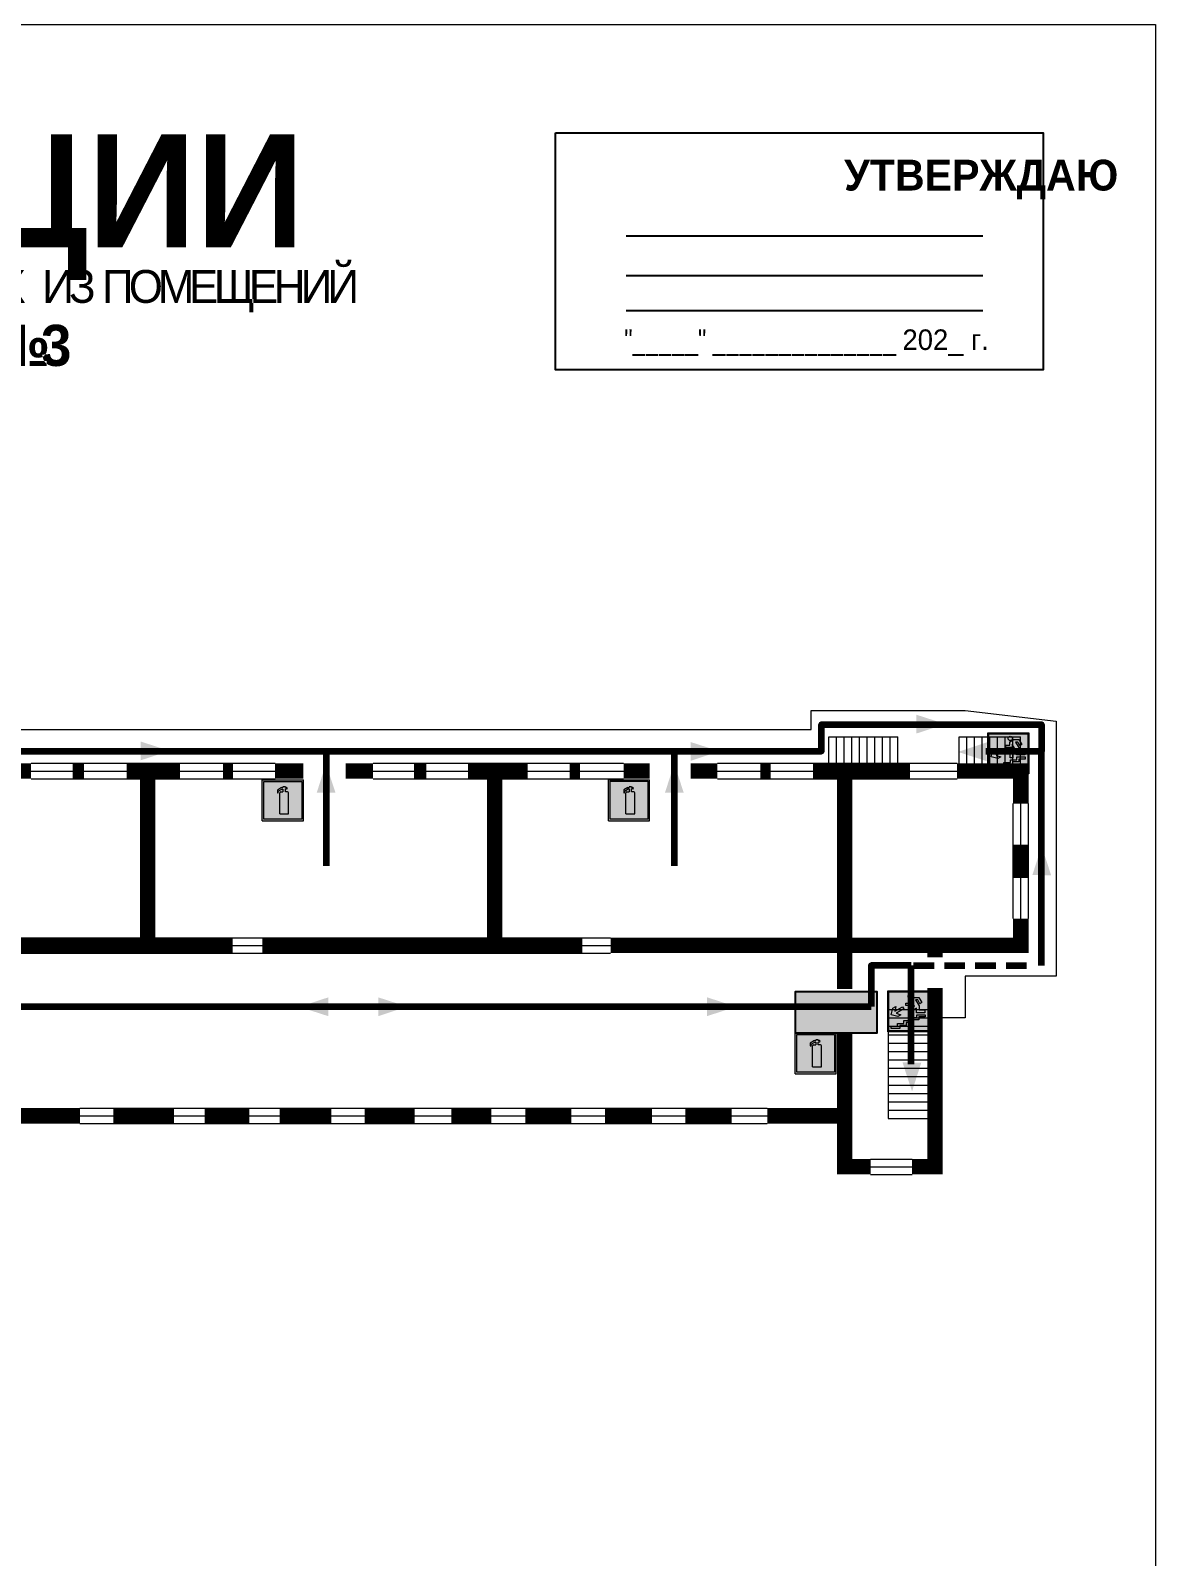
# Model space of a CAD drawing. Header units: millimetres. Extents: x 13810 to 67229, y 12374 to 21950.
# Drawn here: x 33768.2 to 33987.4, y 15432.5 to 15729.7 of the extents above; entities that cross this region are included whole.
import ezdxf

# ---------------------------------------------------------------- set-up
doc = ezdxf.new("R2010")
doc.units = ezdxf.units.MM
doc.linetypes.add('{ Wide Dash }', pattern=[12, 4, -2, 4, -2])
doc.layers.add('План_Штампы', color=7, linetype='Continuous')
doc.styles.add('обычный', font='arial.ttf')

# ---------------------------------------------------------------- blocks, each defined once
blk = doc.blocks.new('вниз 3')
at = {"lineweight": 0, "true_color": 0xffffff}
h = blk.add_hatch(color=7, dxfattribs=at)
h.dxf.hatch_style = 1
h.paths.add_polyline_path([(40997.5, -4475.69), (40997.25, -4475.28), (40995.76, -4476.15), (40995.97, -4475.23), (40995.39, -4475.56), (40995.05, -4476.83), (40996.33, -4477.17), (40996.91, -4476.83), (40996, -4476.55)], flags=0)
h.paths.add_polyline_path([(40999.81, -4473.95), (41000.22, -4473.95), (41000.64, -4474.67), (41001.03, -4474.43), (41000.46, -4473.49), (41000.42, -4473.49), (40999.43, -4473.49), (40998.68, -4473.92), (40998.68, -4474.57), (40997.88, -4474.57), (40997.88, -4475), (40999.14, -4475), (40999.14, -4474.43), (40999.14, -4474.38), (40999.59, -4475.15), (40998.72, -4475.67), (40998.72, -4477.06), (40999.24, -4477.06), (40999.24, -4475.96), (40999.95, -4475.56), (40999.95, -4476.43), (41001.61, -4476.43), (41001.61, -4475.88), (41000.47, -4475.88), (41000.47, -4475.12)], flags=0)
h.paths.add_polyline_path([(40999.2, -4473.24, 1), (40998.35, -4473.24, 1)], flags=0)
h.paths.add_polyline_path([(41000.46, -4477.26), (41001.69, -4477.26), (41001.69, -4476.84), (41000.03, -4476.84), (41000.03, -4477.39), (40998.78, -4477.39), (40998.78, -4477.95), (40997.53, -4477.95), (40997.53, -4478.5), (40996.29, -4478.5), (40996.29, -4479.06), (40995.05, -4479.06), (40995.05, -4479.48), (40995.29, -4479.48), (40996.72, -4479.48), (40996.72, -4478.92), (40997.97, -4478.92), (40997.97, -4478.36), (40999.2, -4478.36), (40999.2, -4477.81), (41000.46, -4477.81)], flags=0)
h.paths.add_polyline_path([(41002.37, -4472.17), (40994.37, -4472.17), (40994.37, -4480.17), (41002.37, -4480.17)])
h.paths.add_polyline_path([(41002.16, -4479.96), (40994.57, -4479.96), (40994.57, -4472.37), (41002.16, -4472.37)], flags=16)
h.paths.add_polyline_path([(41001.61, -4475.88), (41001.61, -4476.43), (40999.95, -4476.43), (40999.95, -4475.56), (40999.24, -4475.96), (40999.24, -4477.06), (40998.72, -4477.06), (40998.72, -4475.67), (40999.59, -4475.15), (40999.14, -4474.38), (40999.14, -4474.43), (40999.14, -4475), (40997.88, -4475), (40997.88, -4474.57), (40998.68, -4474.57), (40998.68, -4473.92), (40999.43, -4473.49), (41000.42, -4473.49), (41000.46, -4473.49), (41001.03, -4474.43), (41000.64, -4474.67), (41000.22, -4473.95), (40999.81, -4473.95), (41000.47, -4475.12), (41000.47, -4475.88)], flags=0)
h.paths.add_polyline_path([(41001.69, -4476.84), (41001.69, -4477.26), (41000.46, -4477.26), (41000.46, -4477.81), (40999.2, -4477.81), (40999.2, -4478.36), (40997.97, -4478.36), (40997.97, -4478.92), (40996.72, -4478.92), (40996.72, -4479.48), (40995.05, -4479.48), (40995.05, -4479.06), (40996.29, -4479.06), (40996.29, -4478.5), (40997.53, -4478.5), (40997.53, -4477.95), (40998.78, -4477.95), (40998.78, -4477.39), (41000.03, -4477.39), (41000.03, -4476.84)], flags=0)
h.paths.add_polyline_path([(40998.35, -4473.24, -1), (40999.2, -4473.24, -1)], flags=0)
h.paths.add_polyline_path([(40997.5, -4475.69), (40996, -4476.55), (40996.91, -4476.83), (40996.33, -4477.17), (40995.05, -4476.83), (40995.39, -4475.56), (40995.97, -4475.23), (40995.76, -4476.15), (40997.25, -4475.28)], flags=0)
at = {"lineweight": 0}
h = blk.add_hatch(color=126, dxfattribs=at)
h.dxf.hatch_style = 1
h.paths.add_polyline_path([(41002.16, -4472.37), (40994.57, -4472.37), (40994.57, -4479.96), (41002.16, -4479.96)])
h.paths.add_polyline_path([(40995.97, -4475.23), (40995.76, -4476.15), (40997.25, -4475.28), (40997.5, -4475.69), (40996, -4476.55), (40996.91, -4476.83), (40996.33, -4477.17), (40995.05, -4476.83), (40995.39, -4475.56)], flags=16)
h.paths.add_polyline_path([(40997.88, -4474.57), (40998.68, -4474.57), (40998.68, -4473.92), (40999.43, -4473.49), (41000.42, -4473.49), (41000.46, -4473.49), (41001.03, -4474.43), (41000.64, -4474.67), (41000.22, -4473.95), (40999.81, -4473.95), (41000.47, -4475.12), (41000.47, -4475.88), (41001.61, -4475.88), (41001.61, -4476.43), (40999.95, -4476.43), (40999.95, -4475.56), (40999.24, -4475.96), (40999.24, -4477.06), (40998.72, -4477.06), (40998.72, -4475.67), (40999.59, -4475.15), (40999.14, -4474.38), (40999.14, -4474.43), (40999.14, -4475), (40997.88, -4475)], flags=16)
h.paths.add_polyline_path([(40998.35, -4473.24, -1), (40999.2, -4473.24, -1)], flags=16)
h.paths.add_polyline_path([(40997.53, -4477.95), (40998.78, -4477.95), (40998.78, -4477.39), (41000.03, -4477.39), (41000.03, -4476.84), (41001.69, -4476.84), (41001.69, -4477.26), (41000.46, -4477.26), (41000.46, -4477.81), (40999.2, -4477.81), (40999.2, -4478.36), (40997.97, -4478.36), (40997.97, -4478.92), (40996.72, -4478.92), (40996.72, -4479.48), (40995.05, -4479.48), (40995.05, -4479.06), (40996.29, -4479.06), (40996.29, -4478.5), (40997.53, -4478.5)], flags=16)
at = {"lineweight": 0, "true_color": 0xffffff}
h = blk.add_hatch(color=7, dxfattribs=at)
h.dxf.hatch_style = 1
h.paths.add_polyline_path([(40999.2, -4473.24, 1), (40998.35, -4473.24, 1)])
h.paths.add_polyline_path([(40999.81, -4473.95), (41000.22, -4473.95), (41000.64, -4474.67), (41001.03, -4474.43), (41000.46, -4473.49), (41000.42, -4473.49), (40999.43, -4473.49), (40998.68, -4473.92), (40998.68, -4474.57), (40997.88, -4474.57), (40997.88, -4475), (40999.14, -4475), (40999.14, -4474.43), (40999.14, -4474.38), (40999.59, -4475.15), (40998.72, -4475.67), (40998.72, -4477.06), (40999.24, -4477.06), (40999.24, -4475.96), (40999.95, -4475.56), (40999.95, -4476.43), (41001.61, -4476.43), (41001.61, -4475.88), (41000.47, -4475.88), (41000.47, -4475.12)])
h.paths.add_polyline_path([(40999.2, -4477.81), (41000.46, -4477.81), (41000.46, -4477.26), (41001.69, -4477.26), (41001.69, -4476.84), (41000.03, -4476.84), (41000.03, -4477.39), (40998.78, -4477.39), (40998.78, -4477.95), (40997.53, -4477.95), (40997.53, -4478.5), (40996.29, -4478.5), (40996.29, -4479.06), (40995.05, -4479.06), (40995.05, -4479.48), (40995.29, -4479.48), (40996.72, -4479.48), (40996.72, -4478.92), (40997.97, -4478.92), (40997.97, -4478.36), (40999.2, -4478.36)])
h.paths.add_polyline_path([(40997.5, -4475.69), (40997.25, -4475.28), (40995.76, -4476.15), (40995.97, -4475.23), (40995.39, -4475.56), (40995.05, -4476.83), (40996.33, -4477.17), (40996.91, -4476.83), (40996, -4476.55)])
at = {"color": 126, "lineweight": 0}
for points in [[(40994.37, -4472.17), (41002.37, -4472.17), (41002.37, -4480.17), (40994.37, -4480.17)], [(40994.57, -4472.37), (41002.16, -4472.37), (41002.16, -4479.96), (40994.57, -4479.96)]]:
    blk.add_lwpolyline(points, close=True, dxfattribs=at)
for points in [[(40995.05, -4476.83), (40995.39, -4475.56), (40995.97, -4475.23), (40995.76, -4476.15), (40997.25, -4475.28), (40997.5, -4475.69), (40996, -4476.55), (40996.91, -4476.83), (40996.33, -4477.17), (40995.05, -4476.83)], [(40999.14, -4474.43), (40999.14, -4475), (40997.88, -4475), (40997.88, -4474.57), (40998.68, -4474.57), (40998.68, -4473.92), (40999.43, -4473.49), (41000.42, -4473.49), (41000.46, -4473.49), (41001.03, -4474.43), (41000.64, -4474.67), (41000.22, -4473.95), (40999.81, -4473.95), (41000.47, -4475.12), (41000.47, -4475.88), (41001.61, -4475.88), (41001.61, -4476.43), (40999.95, -4476.43), (40999.95, -4475.56), (40999.24, -4475.96), (40999.24, -4477.06), (40998.72, -4477.06), (40998.72, -4475.67), (40999.59, -4475.15), (40999.14, -4474.38), (40999.14, -4474.43)], [(40995.29, -4479.48), (40995.05, -4479.48), (40995.05, -4479.06), (40996.29, -4479.06), (40996.29, -4478.5), (40997.53, -4478.5), (40997.53, -4477.95), (40998.78, -4477.95), (40998.78, -4477.39), (41000.03, -4477.39), (41000.03, -4476.84), (41001.69, -4476.84), (41001.69, -4477.26), (41000.46, -4477.26), (41000.46, -4477.81), (40999.2, -4477.81), (40999.2, -4478.36), (40997.97, -4478.36), (40997.97, -4478.92), (40996.72, -4478.92), (40996.72, -4479.48), (40995.05, -4479.48)]]:
    blk.add_lwpolyline(points, dxfattribs=at)
blk.add_circle((40998.77, -4473.24), 0.426, dxfattribs=at)
blk = doc.blocks.new('A$C3AD82952')
at = {"true_color": 0xf5f5ff}
h = blk.add_hatch(color=7, dxfattribs=at)
h.dxf.hatch_style = 1
h.paths.add_polyline_path([(8.21, 8.73, 0.414214), (7.89, 9.05), (7.22, 9.05), (7.22, 9.92), (7.59, 9.92, 1), (7.57, 10.36), (7.22, 10.36), (7.22, 10.6), (6.43, 10.6), (6.43, 10.36), (6.01, 10.36), (4.74, 9.59), (4.74, 8.69), (4.98, 8.73), (4.98, 9.26), (6.12, 9.91), (6.43, 9.91), (6.43, 9.05), (5.76, 9.05, 0.414214), (5.44, 8.73), (5.44, 2.2), (8.21, 2.2)], flags=0)
h.paths.add_polyline_path([(12.8, 12.8), (0, 12.8), (0, 0), (12.8, 0)])
h.paths.add_polyline_path([(0.51, 12.29), (12.29, 12.29), (12.29, 0.51), (0.51, 0.51)], flags=16)
h.paths.add_polyline_path([(4.74, 9.59), (6.01, 10.36), (6.43, 10.36), (6.43, 10.6), (7.22, 10.6), (7.22, 10.36), (7.59, 10.36, -0.94586), (7.59, 9.92), (7.22, 9.92), (7.22, 9.05), (7.89, 9.05, -0.414214), (8.21, 8.73), (8.21, 2.2), (5.44, 2.2), (5.44, 8.73, -0.414214), (5.76, 9.05), (6.43, 9.05), (6.43, 9.91), (6.12, 9.91), (4.98, 9.26), (4.98, 8.73), (4.74, 8.69)], flags=0)
h = blk.add_hatch(color=242)
h.dxf.hatch_style = 1
h.paths.add_polyline_path([(12.29, 12.29), (0.51, 12.29), (0.51, 0.51), (12.29, 0.51)])
h.paths.add_polyline_path([(4.74, 8.69), (4.74, 9.59), (6.01, 10.36), (6.43, 10.36), (6.43, 10.6), (7.22, 10.6), (7.22, 10.36), (7.59, 10.36, -0.94586), (7.59, 9.92), (7.22, 9.92), (7.22, 9.05), (7.89, 9.05, -0.414214), (8.21, 8.73), (8.21, 2.2), (5.44, 2.2), (5.44, 8.73, -0.414214), (5.76, 9.05), (6.43, 9.05), (6.43, 9.91), (6.12, 9.91), (4.98, 9.26), (4.98, 8.73)], flags=16)
h = blk.add_hatch(color=7, dxfattribs=at)
h.dxf.hatch_style = 1
h.paths.add_polyline_path([(8.21, 8.73, 0.414214), (7.89, 9.05), (7.22, 9.05), (7.22, 9.92), (7.59, 9.92, 1), (7.57, 10.36), (7.22, 10.36), (7.22, 10.6), (6.43, 10.6), (6.43, 10.36), (6.01, 10.36), (4.74, 9.59), (4.74, 8.69), (4.98, 8.73), (4.98, 9.26), (6.12, 9.91), (6.43, 9.91), (6.43, 9.05), (5.76, 9.05, 0.414214), (5.44, 8.73), (5.44, 2.2), (8.21, 2.2)])
at = {"color": 242, "lineweight": 5}
for p, q in [((0, 0), (0, 12.8)), ((0, 12.8), (12.8, 12.8)), ((6.01, 10.36), (4.74, 9.59)), ((4.74, 9.59), (4.74, 8.69)), ((4.98, 9.26), (6.12, 9.91)), ((6.01, 10.36), (6.43, 10.36)), ((6.12, 9.91), (6.43, 9.91)), ((7.22, 10.6), (6.43, 10.6)), ((6.43, 10.6), (6.43, 10.36)), ((6.43, 9.91), (6.43, 9.05)), ((7.22, 10.36), (7.22, 10.6)), ((7.59, 10.36), (7.22, 10.36)), ((7.22, 9.05), (7.22, 9.92)), ((7.59, 9.92), (7.22, 9.92)), ((12.8, 0), (12.8, 12.8)), ((4.74, 8.69), (4.98, 8.73)), ((4.98, 8.73), (4.98, 9.26)), ((5.44, 2.2), (5.44, 8.73)), ((5.76, 9.05), (6.43, 9.05)), ((7.89, 9.05), (7.22, 9.05)), ((8.21, 2.2), (8.21, 8.73)), ((0, 0), (12.8, 0)), ((5.44, 2.2), (8.21, 2.2))]:
    blk.add_line(p, q, dxfattribs=at)
blk.add_lwpolyline([(0.51, 12.29), (12.29, 12.29), (12.29, 0.51), (0.51, 0.51)], close=True, dxfattribs=at)
for centre, radius, start, end in [((7.58, 10.14), 0.223, 273.1875, 86.8125), ((5.76, 8.73), 0.32, 90, 180), ((7.89, 8.73), 0.32, 0, 90)]:
    blk.add_arc(centre, radius, start, end, dxfattribs=at)
blk = doc.blocks.new('A$C7B4425F7')
at = {"true_color": 0xffffff}
blk.add_hatch(color=7, dxfattribs=at).paths.add_polyline_path([(0, 0), (-16, 0), (-16, -8), (0, -8)])
h = blk.add_hatch(color=126)
h.paths.add_polyline_path([(-0.2, -0.2), (-15.8, -0.2), (-15.8, -7.8), (-0.2, -7.8)])
h.paths.add_polyline_path([(-11.76, -2.03), (-11.76, -3.66), (-11.17, -3.66, -0.568275), (-11.17, -6.18), (-12.58, -6.18), (-12.58, -2.03)], flags=16)
h.paths.add_polyline_path([(-13.33, -4.12, -0.495768), (-13.59, -6.18), (-15.03, -6.18), (-15.03, -2.03), (-13.59, -2.03, -0.487973)], flags=16)
h.paths.add_polyline_path([(-10.25, -2.03), (-9.48, -2.03), (-9.48, -6.18), (-10.25, -6.18)], flags=16)
h.paths.add_polyline_path([(-13.84, -3.69), (-14.24, -3.69), (-14.24, -3.03), (-13.9, -3.03, -0.692621)], flags=0)
h.paths.add_polyline_path([(-9.15, -2.03), (-8.4, -2.03), (-8.04, -3.07), (-7.68, -2.03), (-6.93, -2.03), (-7.64, -4.1), (-6.93, -6.18), (-7.68, -6.18), (-8.04, -5.14), (-8.4, -6.18), (-9.15, -6.18), (-8.44, -4.1)], flags=16)
h.paths.add_polyline_path([(-11.76, -4.46), (-11.42, -4.46, -0.692621), (-11.36, -5.12), (-11.76, -5.12)], flags=0)
h.paths.add_polyline_path([(-13.9, -5.2), (-14.24, -5.2), (-14.24, -4.55), (-13.84, -4.55, -0.708038)], flags=0)
edge = h.paths.add_edge_path(flags=16)
edge.add_ellipse((-5.51, -4.08), major_axis=(0, 2.05), ratio=0.586184, start_angle=0, end_angle=360)
edge = h.paths.add_edge_path(flags=0)
edge.add_ellipse((-5.51, -4.08), major_axis=(0, 1.14), ratio=0.454828, start_angle=0, end_angle=360)
h.paths.add_polyline_path([(-4.13, -4.96, 0.377264), (-3.48, -4.52, 0.0555), (-3.16, -2.03), (-1.66, -2.03), (-1.66, -4.96), (-0.96, -4.96), (-0.96, -7.01), (-1.75, -7.01), (-1.75, -6.18), (-3.3, -6.18), (-3.3, -7.02), (-4.13, -7.02)], flags=16)
h.paths.add_polyline_path([(-2.73, -2.91), (-2.28, -2.91), (-2.28, -4.96), (-3.05, -4.96, 0.079136)], flags=0)
at = {"color": 126}
blk.add_lwpolyline([(-16, -8), (0, -8), (0, 0), (-16, 0)], close=True, dxfattribs=at)

msp = doc.modelspace()

# ---------------------------------------------------------------- linework, layer by layer
at = {"color": 126, "lineweight": 0, "true_color": 0x008754}
msp.add_lwpolyline([(33387.42, 15730.89), (33987.42, 15730.89), (33987.42, 15335.89), (33387.42, 15335.89)], close=True, dxfattribs=at)
msp.add_lwpolyline([(33387.42, 15730.89), (33987.42, 15730.89), (33987.42, 15335.89), (33387.42, 15335.89)], close=True, dxfattribs=at)
msp.add_lwpolyline([(33387.42, 15730.89), (33987.42, 15730.89), (33987.42, 15335.89), (33387.42, 15335.89)], close=True, dxfattribs=at)
msp.add_lwpolyline([(33387.42, 15730.89), (33987.42, 15730.89), (33987.42, 15335.89), (33387.42, 15335.89)], close=True, dxfattribs=at)
msp.add_lwpolyline([(33870.51, 15709.8), (33965.51, 15709.8), (33965.51, 15663.6), (33870.51, 15663.6)], close=True)
for points in [[(33884.26, 15689.75), (33953.78, 15689.75)], [(33884.26, 15681.99), (33953.78, 15681.99)], [(33884.26, 15675.21), (33953.78, 15675.21)]]:
    msp.add_lwpolyline(points)
at = {"lineweight": 0}
for points in [[(33539.73, 15591.54), (33548.58, 15591.54), (33548.58, 15593.59), (33920.33, 15593.59), (33920.33, 15597.27), (33950.34, 15597.27), (33968.03, 15595.19), (33968.03, 15545.56), (33950.35, 15545.56), (33950.35, 15537.43), (33944.44, 15537.43)], [(33923.74, 15587), (33923.74, 15592.16)], [(33923.74, 15592.16), (33937.18, 15592.16)], [(33925.23, 15587), (33925.23, 15592.16)], [(33925.23, 15587), (33925.23, 15592.16)], [(33926.72, 15587), (33926.72, 15592.16)], [(33926.72, 15587), (33926.72, 15592.16)], [(33928.22, 15587), (33928.22, 15592.16)], [(33928.22, 15587), (33928.22, 15592.16)], [(33929.71, 15587), (33929.71, 15592.16)], [(33929.71, 15587), (33929.71, 15592.16)], [(33931.21, 15587), (33931.21, 15592.16)], [(33931.21, 15587), (33931.21, 15592.16)], [(33932.7, 15587), (33932.7, 15592.16)], [(33932.7, 15587), (33932.7, 15592.16)], [(33934.2, 15587), (33934.2, 15592.16)], [(33934.2, 15587), (33934.2, 15592.16)], [(33935.69, 15587), (33935.69, 15592.16)], [(33935.69, 15587), (33935.69, 15592.16)], [(33937.18, 15587), (33937.18, 15592.16)], [(33949.15, 15587), (33949.15, 15592.16)], [(33949.15, 15587), (33949.15, 15592.16)], [(33949.15, 15592.16), (33961.11, 15592.16)], [(33950.65, 15587), (33950.65, 15592.16)], [(33950.65, 15587), (33950.65, 15592.16)], [(33952.14, 15587), (33952.14, 15592.16)], [(33952.14, 15587), (33952.14, 15592.16)], [(33952.14, 15587), (33952.14, 15592.16)], [(33952.14, 15587), (33952.14, 15592.16)], [(33953.63, 15587), (33953.63, 15592.16)], [(33953.63, 15587), (33953.63, 15592.16)], [(33953.63, 15587), (33953.63, 15592.16)], [(33953.63, 15587), (33953.63, 15592.16)], [(33955.13, 15587), (33955.13, 15592.16)], [(33955.13, 15587), (33955.13, 15592.16)], [(33955.13, 15587), (33955.13, 15592.16)], [(33955.13, 15587), (33955.13, 15592.16)], [(33956.62, 15587), (33956.62, 15592.16)], [(33956.62, 15587), (33956.62, 15592.16)], [(33956.62, 15587), (33956.62, 15592.16)], [(33956.62, 15587), (33956.62, 15592.16)], [(33958.12, 15587), (33958.12, 15592.16)], [(33958.12, 15587), (33958.12, 15592.16)], [(33958.12, 15587), (33958.12, 15592.16)], [(33959.61, 15587), (33959.61, 15592.16)], [(33959.61, 15587), (33959.61, 15592.16)], [(33961.11, 15587), (33961.11, 15592.16)], [(33768.3, 15587), (33815.84, 15587)], [(33768.3, 15585.5), (33815.84, 15585.5)], [(33834.96, 15587), (33883.75, 15587)], [(33834.96, 15585.5), (33883.75, 15585.5)], [(33902.05, 15587), (33948.75, 15587)], [(33902.05, 15585.5), (33948.75, 15585.5)], [(33768.3, 15584), (33815.84, 15584)], [(33834.96, 15584), (33883.75, 15584)], [(33902.05, 15584), (33948.75, 15584)], [(33959.68, 15556.77), (33959.68, 15579.16)], [(33961.18, 15556.77), (33961.18, 15579.16)], [(33962.68, 15556.77), (33962.68, 15579.16)], [(33604.8, 15553.03), (33881.24, 15553.03)], [(33604.8, 15551.53), (33881.24, 15551.53)], [(33604.8, 15550.03), (33881.24, 15550.03)], [(33935.29, 15539.04), (33944.44, 15539.04)], [(33935.29, 15539.04), (33935.29, 15517.81)], [(33935.29, 15537.41), (33944.44, 15537.41)], [(33935.29, 15537.41), (33944.44, 15537.41)], [(33935.29, 15535.78), (33944.44, 15535.78)], [(33935.29, 15535.78), (33944.44, 15535.78)], [(33935.29, 15534.14), (33944.44, 15534.14)], [(33935.29, 15534.14), (33944.44, 15534.14)], [(33935.29, 15532.51), (33944.44, 15532.51)], [(33935.29, 15532.51), (33944.44, 15532.51)], [(33935.29, 15530.88), (33944.44, 15530.88)], [(33935.29, 15530.88), (33944.44, 15530.88)], [(33935.29, 15529.24), (33944.44, 15529.24)], [(33935.29, 15529.24), (33944.44, 15529.24)], [(33935.29, 15527.61), (33944.44, 15527.61)], [(33935.29, 15527.61), (33944.44, 15527.61)], [(33935.29, 15525.98), (33944.44, 15525.98)], [(33935.29, 15525.98), (33944.44, 15525.98)], [(33935.29, 15524.34), (33944.44, 15524.34)], [(33935.29, 15524.34), (33944.44, 15524.34)], [(33935.29, 15522.71), (33944.44, 15522.71)], [(33935.29, 15522.71), (33944.44, 15522.71)], [(33777.83, 15519.85), (33911.77, 15519.85)], [(33935.29, 15521.08), (33944.44, 15521.08)], [(33935.29, 15521.08), (33944.44, 15521.08)], [(33935.29, 15519.44), (33944.44, 15519.44)], [(33935.29, 15519.44), (33944.44, 15519.44)], [(33777.83, 15518.35), (33911.77, 15518.35)], [(33777.83, 15516.85), (33911.77, 15516.85)], [(33935.29, 15517.81), (33944.44, 15517.81)], [(33931.9, 15509.93), (33939.97, 15509.93)], [(33931.9, 15508.43), (33939.97, 15508.43)], [(33931.9, 15506.93), (33939.97, 15506.93)]]:
    msp.add_lwpolyline(points, dxfattribs=at)
at = {"color": 126, "lineweight": 100, "true_color": 0x008754}
for points in [[(33551.81, 15545.06), (33551.81, 15532.69), (33551.81, 15589.35), (33922.32, 15589.35), (33922.32, 15594.58), (33965.23, 15594.58), (33965.23, 15589.27)], [(33825.79, 15589.35), (33825.79, 15567.02)], [(33893.65, 15589.35), (33893.65, 15567.02)], [(33965.23, 15547.6), (33965.23, 15589.27), (33954.38, 15589.27)], [(33939.83, 15547.6), (33932.01, 15547.6), (33932.01, 15539.64)], [(33939.83, 15528.4), (33939.83, 15547.6)], [(33736.24, 15539.64), (33932.01, 15539.64)]]:
    msp.add_lwpolyline(points, dxfattribs=at)
at = {"lineweight": 0, "const_width": 3}
for points in [[(33768.3, 15585.5), (33762.93, 15585.5)], [(33778.63, 15585.5), (33776.43, 15585.5)], [(33797.33, 15585.5), (33786.91, 15585.5)], [(33791.03, 15585.5), (33791.03, 15551.53)], [(33807.66, 15585.5), (33805.68, 15585.5)], [(33821.36, 15585.5), (33815.84, 15585.5)], [(33834.96, 15585.5), (33829.62, 15585.5)], [(33845.3, 15585.5), (33842.89, 15585.5)], [(33865.1, 15585.5), (33853.42, 15585.5)], [(33858.63, 15585.5), (33858.63, 15551.53)], [(33875.24, 15585.5), (33873.27, 15585.5)], [(33888.82, 15585.5), (33883.75, 15585.5)], [(33902.05, 15585.5), (33896.81, 15585.5)], [(33912.45, 15585.5), (33910.39, 15585.5)], [(33939.55, 15585.5), (33920.65, 15585.5)], [(33926.83, 15543.04), (33926.83, 15585.5)], [(33961.18, 15579.16), (33961.18, 15585.5), (33948.75, 15585.5)], [(33961.18, 15564.65), (33961.18, 15571.18)], [(33961.18, 15556.77), (33961.18, 15551.53), (33881.24, 15551.53)], [(33807.56, 15551.53), (33744.19, 15551.53)], [(33875.73, 15551.53), (33813.35, 15551.53)], [(33944.44, 15549.22), (33944.44, 15551.53)], [(33939.97, 15508.43), (33944.44, 15508.43), (33944.44, 15543.26)], [(33926.83, 15534.6), (33926.83, 15508.43), (33931.9, 15508.43)], [(33738.85, 15518.35), (33777.83, 15518.35)], [(33784.3, 15518.35), (33796.15, 15518.35)], [(33802.16, 15518.35), (33810.83, 15518.35)], [(33816.76, 15518.35), (33826.8, 15518.35)], [(33833.33, 15518.35), (33843.03, 15518.35)], [(33850.2, 15518.35), (33858.01, 15518.35)], [(33864.62, 15518.35), (33873.55, 15518.35)], [(33880.17, 15518.35), (33889.27, 15518.35)], [(33895.79, 15518.35), (33904.81, 15518.35)], [(33911.77, 15518.35), (33926.83, 15518.35)]]:
    msp.add_lwpolyline(points, dxfattribs=at)
at = {"color": 126, "linetype": '{ Wide Dash }', "lineweight": 100, "true_color": 0x008754}
msp.add_lwpolyline([(33940.29, 15547.6), (33964.26, 15547.6)], dxfattribs=at)
at = {"layer": 'План_Штампы', "color": 126, "true_color": 0x008754}
for points in [[(33940.82, 15592.8), (33940.83, 15596.46), (33946.45, 15594.65)], [(33789.65, 15587.58), (33789.66, 15591.24), (33795.28, 15589.43)], [(33896.82, 15587.48), (33896.82, 15591.15), (33902.44, 15589.34)], [(33954.55, 15591.08), (33954.54, 15587.42), (33948.92, 15589.22)], [(33827.63, 15581.27), (33823.97, 15581.28), (33825.77, 15586.9)], [(33895.49, 15581.27), (33891.83, 15581.28), (33893.64, 15586.9)], [(33967.08, 15565.21), (33963.42, 15565.22), (33965.23, 15570.84)], [(33826.22, 15541.42), (33826.21, 15537.76), (33820.59, 15539.57)], [(33835.95, 15537.76), (33835.96, 15541.42), (33841.58, 15539.61)], [(33900.04, 15537.76), (33900.05, 15541.42), (33905.67, 15539.61)], [(33938.12, 15528.74), (33941.78, 15528.73), (33939.97, 15523.11)]]:
    msp.add_solid(points, dxfattribs=at)

# ---------------------------------------------------------------- block references
at = {"color": 126, "true_color": 0x008754}
for p in [(-7039.65, 20065.1), (-7059.13, 20014.86)]:
    msp.add_blockref('вниз 3', p, dxfattribs=at)
at = {"xscale": 0.625, "yscale": 0.625, "zscale": 0.625}
for p in [(33813.36, 15575.8), (33880.82, 15575.81), (33917.19, 15526.52)]:
    msp.add_blockref('A$C3AD82952', p, dxfattribs=at)
at = {"layer": 'План_Штампы'}
msp.add_blockref('A$C7B4425F7', (33933.19, 15542.52), dxfattribs=at)

# ---------------------------------------------------------------- texts
at = {"lineweight": 0, "style": 'обычный'}
for s, insert, char_height, width, attachment_point in [('{\\fProxima Nova Rg|b1|i0|c204|p2;ПЛАН ЭВАКУАЦИИ}', (33544.44, 15709.47), 22, 493.8901, 1), ('\\pi-18,l18,t18;{\\fProxima Nova Rg|b1|i0|c204|p2;УТВЕРЖДАЮ\\H1.1997x; }', (33953.45, 15700.68), 6, 126.6484, 5), ('{\\fArial Narrow|b0|i0|c204|p34;"_____" ______________ \\fProxima Nova Rg|b0|i0|c204|p2;202_ г. }', (33919.41, 15668.92), 4, 78.6503, 5)]:
    msp.add_mtext(s, dxfattribs=dict(at, insert=insert, char_height=char_height, width=width, attachment_point=attachment_point))
at = {"color": 0, "lineweight": 0, "insert": (33693.83, 15677.68), "char_height": 8, "width": 449.2158, "attachment_point": 5, "style": 'обычный'}
msp.add_mtext('{\\fArial Black|b1|i0|c204|p34;\\H2x;\\T0.85;  \\fArial Narrow|b0|i0|c204|p34;\\H0.8x;\\W0.9;\\P\\fProxima Nova Rg|b0|i0|c204|p2;\\H0.5x;\\W1;\\C256;ПРИ ПОЖАРЕ  ИЛИ ДРУГИХ ЧРЕЗВЫЧАЙНЫХ СИТУАЦИЯХ  ИЗ ПОМЕЩЕНИЙ \\fProxima Nova Rg|b1|i0|c204|p2;\\H1.25x;\\P ОКН  ЦЭН:  ЗДАНИЕ ПЕРЕДЕЛА №3\\P4 ЭТАЖ}', dxfattribs=at)

doc.saveas('drawing.dxf')
